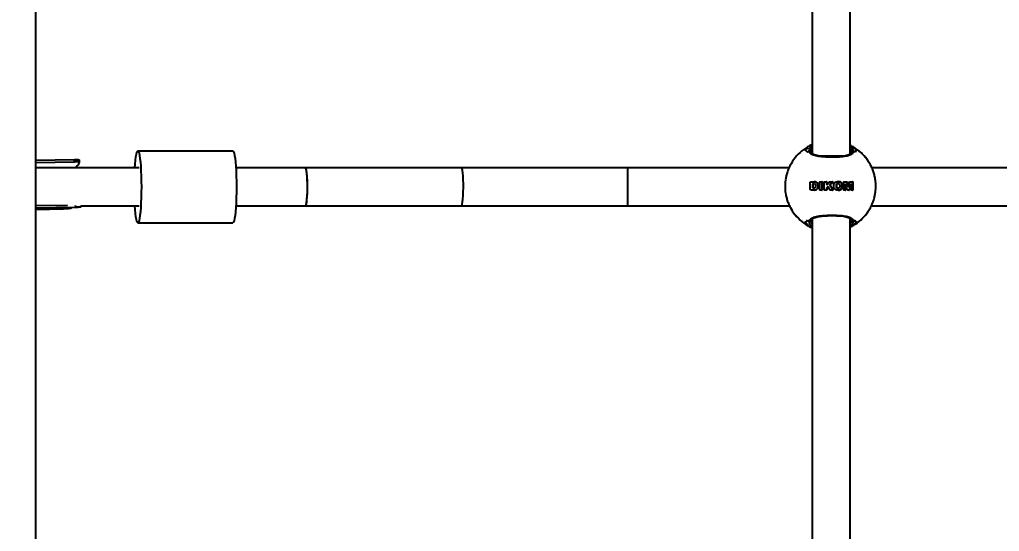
# Model space of a CAD drawing. Header units: millimetres. Extents: x -3362 to 2982, y -2844 to 2289.
# Drawn here: x -911.1 to -501, y 194.4 to 408.6 of the extents above; entities that cross this region are included whole.
import ezdxf

# ---------------------------------------------------------------- set-up
doc = ezdxf.new("R2010")
doc.units = ezdxf.units.MM
doc.layers.add('DIKOM_ОБЪЕКТ', color=7, linetype='Continuous')
doc.layers.add('DIKOM_РАЗМЕР_ЗОНА', color=7, linetype='Continuous')
doc.styles.add('style1', font='arial.ttf', dxfattribs={"width": 0.8})
doc.dimstyles.new('1-50', dxfattribs={"dimtxt": 300, "dimasz": 200, "dimexe": 100, "dimexo": 0, "dimgap": 100, "dimtad": 1, "dimdec": 0, "dimtxsty": 'style1', "dimcen": 0, "dimclrd": 7, "dimclre": 7, "dimadec": 1, "dimazin": 2, "dimtfac": 1, "dimtdec": 0, "dimtmove": 0, "dimatfit": 3, "dimfxl": 0, "dimlwd": 25, "dimlwe": 18, "dimarcsym": 0})

# ---------------------------------------------------------------- blocks, each defined once
blk = doc.blocks.new('*D1')
at = {"layer": 'Defpoints', "color": 0, "transparency": 16777216}
for p in [(-2911.71, 2288.6), (542, 2288.6), (182.22, -2211.4)]:
    blk.add_point(p, dxfattribs=at)
at = {"layer": 'DIKOM_РАЗМЕР_ЗОНА', "color": 7, "lineweight": 18, "transparency": 16777216}
for p, q in [((542, 2288.6), (-3011.71, 2288.6)), ((182.22, -2211.4), (-3011.71, -2211.4))]:
    blk.add_line(p, q, dxfattribs=at)
at = {"layer": 'DIKOM_РАЗМЕР_ЗОНА', "color": 7, "lineweight": 25, "transparency": 16777216}
blk.add_line((-2911.71, -2011.4), (-2911.71, 2088.6), dxfattribs=at)
at = {"layer": 'DIKOM_РАЗМЕР_ЗОНА', "color": 7, "transparency": 16777216}
for points in [[(-2945.05, 2088.6), (-2878.38, 2088.6), (-2911.71, 2288.6)], [(-2945.05, -2011.4), (-2878.38, -2011.4), (-2911.71, -2211.4)]]:
    blk.add_solid(points, dxfattribs=at)
at = {"layer": 'DIKOM_РАЗМЕР_ЗОНА', "color": 0, "transparency": 16777216, "insert": (-3164.89, 38.6), "char_height": 300, "attachment_point": 5, "rotation": 90, "style": 'style1'}
blk.add_mtext('4500', dxfattribs=at)

msp = doc.modelspace()

# ---------------------------------------------------------------- linework, layer by layer
at = {"layer": 'DIKOM_ОБЪЕКТ'}
for p, q in [((-904.28, -457.4), (-904.28, 534.6)), ((-579.41, 440.83), (-579.41, 352.54)), ((-563.41, 352.35), (-563.41, 440.83)), ((-821.81, 353.6), (-861.61, 353.6)), ((-579.87, 353.19), (-579.88, 353.38)), ((-562.91, 353.06), (-562.94, 353.14)), ((-562.43, 354.3), (-562.15, 353.53)), ((-904.28, 349.79), (-888.15, 350.03)), ((-904.28, 348.79), (-888.12, 349.03)), ((-888.12, 349.03), (-888.15, 350.03)), ((-886.02, 348.75), (-886.04, 349.77)), ((-587.89, 348.62), (-587.97, 348.36)), ((-587.62, 349.25), (-587.8, 348.96)), ((-587.73, 349.11), (-587.78, 348.95)), ((-566.47, 351.39), (-575.8, 351.39)), ((-861, 346.6), (-904.28, 346.6)), ((-886.98, 347.33), (-887.49, 346.6)), ((-791.41, 346.6), (-820.55, 346.6)), ((-726.15, 346.6), (-791.41, 346.6)), ((-656.49, 346.6), (-726.15, 346.6)), ((-589.07, 346.6), (-656.49, 346.6)), ((-656.49, 330.6), (-656.49, 346.6)), ((-289.07, 346.6), (-554.41, 346.6)), ((-580.15, 340.62), (-580.05, 340.72)), ((-580.15, 337.45), (-580.15, 340.57)), ((-580.05, 340.72), (-579.94, 340.76)), ((-579.94, 340.76), (-579.85, 340.77)), ((-579.85, 340.77), (-578.51, 340.77)), ((-578.51, 340.77), (-577.8, 340.67)), ((-577.8, 340.67), (-578.51, 340.77)), ((-577.8, 340.67), (-577.65, 340.61)), ((-577.65, 340.61), (-577.8, 340.67)), ((-577.8, 340.67), (-577.8, 340.67)), ((-577.65, 340.61), (-577.13, 340.14)), ((-577.14, 340.14), (-577.65, 340.61)), ((-577.65, 340.61), (-577.65, 340.61)), ((-576.23, 337.45), (-576.23, 340.57)), ((-576.03, 340.77), (-575.33, 340.77)), ((-575.13, 340.57), (-575.13, 337.45)), ((-575.13, 337.45), (-575.13, 340.57)), ((-575.13, 340.57), (-575.13, 340.57)), ((-574.33, 337.45), (-574.33, 340.57)), ((-574.13, 340.77), (-573.44, 340.77)), ((-573.24, 340.57), (-573.24, 339.64)), ((-573.24, 339.64), (-573.24, 340.57)), ((-573.24, 340.57), (-573.24, 340.57)), ((-573.1, 339.59), (-572.22, 340.62)), ((-571.89, 340.77), (-570.85, 340.77)), ((-571.8, 339.59), (-570.79, 340.63)), ((-570.79, 340.63), (-571.79, 339.59)), ((-570.79, 340.63), (-570.79, 340.63)), ((-567.88, 340.74), (-568.55, 340.79)), ((-567.88, 340.74), (-567.88, 340.74)), ((-566.18, 337.45), (-566.18, 340.57)), ((-565.98, 340.77), (-564.97, 340.77)), ((-564.28, 338.82), (-564.73, 340.58)), ((-564.72, 340.58), (-564.27, 338.82)), ((-564.18, 338.82), (-563.74, 340.58)), ((-563.49, 340.77), (-562.49, 340.77)), ((-562.3, 337.45), (-562.3, 340.57)), ((-562.3, 340.57), (-562.29, 340.57)), ((-562.29, 340.57), (-562.29, 337.45)), ((-580.14, 337.4), (-580.15, 337.45)), ((-579.93, 337.26), (-580.06, 337.31)), ((-579.85, 337.25), (-579.93, 337.26)), ((-578.5, 337.25), (-579.85, 337.25)), ((-579.04, 339.77), (-579.04, 338.25)), ((-579.04, 338.25), (-579.04, 339.77)), ((-579.04, 339.77), (-579.04, 339.77)), ((-579.04, 338.25), (-579.04, 338.25)), ((-578.81, 338.05), (-578.81, 338.05)), ((-578.8, 339.97), (-578.8, 339.97)), ((-578.79, 339.97), (-578.61, 339.97)), ((-578.41, 338.08), (-578.79, 338.05)), ((-578.78, 339.97), (-578.78, 339.97)), ((-578.78, 338.05), (-578.78, 338.05)), ((-578.37, 337.25), (-578.5, 337.25)), ((-578.49, 337.25), (-578.37, 337.25)), ((-577.84, 337.35), (-578.37, 337.25)), ((-578.37, 337.25), (-577.85, 337.35)), ((-578.37, 337.25), (-578.37, 337.25)), ((-578.2, 339.81), (-578.11, 339.71)), ((-577.85, 337.35), (-577.84, 337.35)), ((-576.94, 339.7), (-577.14, 340.14)), ((-577.14, 340.14), (-577.13, 340.14)), ((-577.13, 340.14), (-576.94, 339.7)), ((-576.99, 338.15), (-576.86, 338.73)), ((-576.99, 338.15), (-576.98, 338.15)), ((-576.86, 338.73), (-576.98, 338.15)), ((-576.94, 339.7), (-576.86, 338.73)), ((-576.86, 338.73), (-576.94, 339.7)), ((-576.94, 339.7), (-576.94, 339.7)), ((-576.86, 338.73), (-576.86, 338.73)), ((-575.33, 337.25), (-576.03, 337.25)), ((-575.13, 337.45), (-575.13, 337.45)), ((-573.44, 337.25), (-574.13, 337.25)), ((-573.24, 339.64), (-573.24, 339.64)), ((-573.24, 337.91), (-573.24, 337.45)), ((-573.24, 337.45), (-573.24, 337.91)), ((-573.24, 337.91), (-573.24, 337.91)), ((-573.24, 337.45), (-573.24, 337.45)), ((-573.17, 339.56), (-573.16, 339.56)), ((-572.81, 338.55), (-573.1, 338.25)), ((-573.1, 338.25), (-572.81, 338.55)), ((-573.1, 338.25), (-573.1, 338.25)), ((-572.81, 338.55), (-572.81, 338.55)), ((-572.71, 338.59), (-572.71, 338.59)), ((-572.02, 337.43), (-572.58, 338.52)), ((-571.83, 339.27), (-571.83, 339.27)), ((-571.8, 339.59), (-571.79, 339.59)), ((-570.79, 337.25), (-571.73, 337.25)), ((-570.7, 337.42), (-570.7, 337.42)), ((-569.26, 339.36), (-569.26, 338.64)), ((-569.26, 339.36), (-569.26, 339.36)), ((-569.26, 338.64), (-569.26, 339.36)), ((-569.26, 338.64), (-569.14, 338.3)), ((-569.26, 338.64), (-569.26, 338.64)), ((-569.13, 338.3), (-569.26, 338.64)), ((-569.14, 338.3), (-569.13, 338.3)), ((-569.09, 339.77), (-569.09, 339.77)), ((-568.82, 339.96), (-568.82, 339.96)), ((-568.58, 338), (-568.57, 338)), ((-568.56, 340.01), (-568.56, 340.01)), ((-568.54, 337.19), (-567.87, 337.27)), ((-567.85, 338.64), (-567.97, 338.29)), ((-567.87, 337.27), (-567.87, 337.27)), ((-567.84, 339.28), (-567.85, 338.64)), ((-566.87, 338.23), (-566.86, 338.23)), ((-566.84, 339.71), (-566.84, 339.71)), ((-565.5, 337.25), (-565.98, 337.25)), ((-565.31, 337.45), (-565.31, 339.73)), ((-565.31, 339.73), (-565.3, 339.73)), ((-565.31, 337.45), (-565.3, 337.45)), ((-565.3, 339.73), (-565.3, 337.45)), ((-565.28, 339.75), (-565.28, 339.75)), ((-564.68, 337.44), (-565.25, 339.74)), ((-564.03, 337.25), (-564.43, 337.25)), ((-564.28, 338.82), (-564.27, 338.82)), ((-564.23, 338.78), (-564.23, 338.78)), ((-563.21, 339.74), (-563.79, 337.44)), ((-563.79, 337.44), (-563.21, 339.74)), ((-563.79, 337.44), (-563.79, 337.44)), ((-563.21, 339.74), (-563.21, 339.74)), ((-563.18, 339.75), (-563.19, 339.75)), ((-563.16, 337.45), (-563.16, 339.73)), ((-562.49, 337.25), (-562.97, 337.25)), ((-562.3, 337.45), (-562.29, 337.45)), ((-904.28, 330.8), (-891.01, 330.99)), ((-904.28, 329.79), (-886.64, 330.05)), ((-904.28, 329.8), (-887.6, 330.04)), ((-904.28, 329.1), (-892.79, 329.46)), ((-887.6, 330.04), (-887.62, 330.8)), ((-885.51, 330.25), (-885.52, 330.6)), ((-885.52, 330.6), (-861, 330.6)), ((-820.55, 330.6), (-791.41, 330.6)), ((-791.41, 330.6), (-726.15, 330.6)), ((-726.15, 330.6), (-656.49, 330.6)), ((-656.49, 330.6), (-588.85, 330.6)), ((-587.97, 329.36), (-587.89, 329.1)), ((-587.78, 328.76), (-587.73, 328.61)), ((-554.66, 330.6), (-288.85, 330.6)), ((-580.35, 323.08), (-580.63, 324.18)), ((-579.83, 324.4), (-579.81, 324.31)), ((-579.41, 325.18), (-579.41, 52.54)), ((-563.41, 52.35), (-563.41, 325.37)), ((-562.94, 324.57), (-562.91, 324.65)), ((-562.15, 324.18), (-562.47, 323.36)), ((-861.61, 323.6), (-821.81, 323.6)), ((-561.58, 322.85), (-562.09, 322.78)), ((-561.5, 323.14), (-561.5, 322.86))]:
    msp.add_line(p, q, dxfattribs=at)
at = {"layer": 'DIKOM_ОБЪЕКТ', "flags": 128}
for points in [[(-862.88, 346.6), (-862.76, 348.14), (-862.61, 349.8), (-862.42, 351.19), (-862.22, 352.29), (-862.01, 353.06), (-861.78, 353.5), (-861.56, 353.59), (-861.33, 353.32), (-861.11, 352.72), (-860.9, 351.78), (-860.71, 350.53), (-860.54, 349), (-860.39, 347.23), (-860.28, 345.25), (-860.19, 343.12), (-860.14, 340.89), (-860.12, 338.6)], [(-821.81, 353.6), (-821.75, 353.59), (-821.53, 353.32), (-821.31, 352.72), (-821.1, 351.78), (-820.91, 350.53), (-820.74, 349), (-820.59, 347.23), (-820.47, 345.25), (-820.39, 343.12), (-820.34, 340.89), (-820.32, 338.6)], [(-791.41, 330.6), (-791.24, 330.79), (-791.07, 331.34), (-790.93, 332.23), (-790.8, 333.42), (-790.7, 334.85), (-790.64, 336.46), (-790.61, 338.17), (-790.62, 339.89), (-790.67, 341.56), (-790.75, 343.09), (-790.86, 344.41), (-791, 345.45), (-791.15, 346.18), (-791.32, 346.55), (-791.41, 346.6)], [(-791.41, 330.6), (-791.28, 330.7), (-791.11, 331.17), (-790.96, 331.98), (-790.83, 333.1), (-790.73, 334.47), (-790.65, 336.04), (-790.62, 337.73), (-790.62, 339.46), (-790.65, 341.15), (-790.73, 342.72), (-790.83, 344.1), (-790.96, 345.22), (-791.11, 346.03), (-791.28, 346.49), (-791.41, 346.6)], [(-726.15, 330.6), (-725.98, 330.79), (-725.81, 331.34), (-725.67, 332.23), (-725.54, 333.42), (-725.44, 334.85), (-725.38, 336.46), (-725.35, 338.17), (-725.36, 339.89), (-725.41, 341.56), (-725.49, 343.09), (-725.6, 344.41), (-725.74, 345.45), (-725.89, 346.18), (-726.06, 346.55), (-726.15, 346.6)], [(-860.12, 338.6), (-860.14, 336.31), (-860.19, 334.07), (-860.28, 331.94), (-860.39, 329.97), (-860.54, 328.2), (-860.71, 326.67), (-860.9, 325.42), (-861.11, 324.48), (-861.33, 323.87), (-861.56, 323.61), (-861.78, 323.7), (-862.01, 324.13), (-862.22, 324.91), (-862.42, 326.01), (-862.61, 327.4), (-862.76, 329.06), (-862.88, 330.6)], [(-820.32, 338.6), (-820.34, 336.31), (-820.39, 334.07), (-820.47, 331.94), (-820.59, 329.97), (-820.74, 328.2), (-820.91, 326.67), (-821.1, 325.42), (-821.31, 324.48), (-821.53, 323.87), (-821.75, 323.61), (-821.81, 323.6)]]:
    msp.add_lwpolyline(points, dxfattribs=at)
at = {"layer": 'DIKOM_ОБЪЕКТ'}
for centre, radius, start, end in [((-571.73, 338.86), 19, 122.6674, 147.3691), ((-571.61, 338.92), 18.6, 120.582, 125.6365), ((-571.34, 338.79), 17.42, 122.2376, 125.0517), ((-571.45, 338.78), 17.44, 54.9484, 57.7601), ((-571.55, 338.93), 18.59, 54.3625, 59.4191), ((-571.75, 338.86), 19, 32.631, 57.3328), ((-571.73, 338.85), 18.99, 212.6298, 237.3348), ((-571.75, 338.85), 18.99, 302.665, 327.37), ((-571.45, 338.75), 17.22, 234.9385, 237.7854), ((-571.34, 338.76), 17.24, 302.2168, 305.0615), ((-571.57, 338.86), 18.68, 234.3745, 239.4071), ((-571.59, 338.85), 18.67, 300.5919, 305.6266)]:
    msp.add_arc(centre, radius, start, end, dxfattribs=at)
for points, knots in [([(-582.45, 354.04), (-582.27, 353.96), (-581.89, 353.8), (-581.53, 353.31), (-581.34, 353.06)], [0, 0, 0, 0, 0.496571, 1, 1, 1, 1]), ([(-581.34, 353.06), (-581.52, 353.3), (-581.89, 353.79), (-582.26, 353.96), (-582.45, 354.04)], [0, 0, 0, 0, 0.496486, 1, 1, 1, 1]), ([(-579.41, 356.2), (-579.75, 356.06), (-580.69, 355.68), (-581.53, 355.13), (-582.07, 354.78)], [0, 0, 0, 0, 0.368029, 1, 1, 1, 1]), ([(-580.63, 353.53), (-580.64, 353.57), (-580.7, 353.94), (-580.49, 354.34), (-580.3, 354.69)], [0, 0, 0, 0, 0.112863, 1, 1, 1, 1]), ([(-579.9, 353.22), (-579.9, 353.23), (-579.91, 353.3), (-579.99, 353.42), (-580.13, 353.55), (-580.3, 353.61), (-580.47, 353.61), (-580.57, 353.57), (-580.62, 353.54), (-580.63, 353.53)], [0, 0, 0, 0, 0.031901, 0.241292, 0.444865, 0.634283, 0.810343, 0.980066, 1, 1, 1, 1]), ([(-580.63, 353.53), (-580.58, 353.56), (-580.49, 353.6), (-580.32, 353.61), (-580.17, 353.57), (-580.03, 353.47), (-579.93, 353.33), (-579.88, 353.19), (-579.87, 353.09), (-579.87, 353.06)], [0, 0, 0, 0, 0.145324, 0.290763, 0.434635, 0.582113, 0.738518, 0.906098, 1, 1, 1, 1]), ([(-562.15, 353.53), (-562.25, 353.16), (-562.45, 352.39), (-564.09, 351.61), (-566.29, 351.21), (-568.82, 351.03), (-571.57, 350.98), (-574.64, 351.08), (-577.34, 351.4), (-579.36, 352.01), (-580.38, 352.77), (-580.57, 353.33), (-580.63, 353.53)], [0, 0, 0, 0, 0.111435, 0.22936, 0.339014, 0.410112, 0.516711, 0.623258, 0.729394, 0.834804, 0.941414, 1, 1, 1, 1]), ([(-580.3, 354.69), (-580.28, 354.78), (-580.21, 355.1), (-579.74, 355.41), (-579.41, 355.63)], [0, 0, 0, 0, 0.283645, 1, 1, 1, 1]), ([(-579.41, 354.62), (-579.44, 354.59), (-579.91, 354.19), (-579.88, 353.76), (-579.86, 353.37)], [0, 0, 0, 0, 0.071283, 1, 1, 1, 1]), ([(-571.24, 351.14), (-571.31, 351.14), (-571.92, 351.13), (-573.09, 351.17), (-574.67, 351.26), (-576.13, 351.42), (-577.4, 351.65), (-578.43, 351.95), (-579.2, 352.32), (-579.67, 352.74), (-579.87, 353.01), (-579.87, 353.17), (-579.87, 353.2)], [0, 0, 0, 0, 0.014271, 0.137224, 0.25948, 0.3807, 0.501413, 0.620167, 0.738563, 0.856337, 0.978306, 1, 1, 1, 1]), ([(-562.94, 353.03), (-562.94, 352.97), (-562.95, 352.79), (-563.15, 352.51), (-563.64, 352.14), (-564.42, 351.8), (-565.48, 351.53), (-566.76, 351.34), (-568.21, 351.21), (-569.73, 351.14), (-570.76, 351.14), (-571.24, 351.14)], [0, 0, 0, 0, 0.050537, 0.174305, 0.287662, 0.408263, 0.528486, 0.647396, 0.76978, 0.89136, 1, 1, 1, 1]), ([(-561.57, 354.88), (-561.68, 354.96), (-562.25, 355.36), (-562.89, 355.66), (-563.41, 355.9)], [0, 0, 0, 0, 0.19111, 1, 1, 1, 1]), ([(-563.41, 355.41), (-563.05, 355.15), (-562.55, 354.78), (-562.45, 354.41), (-562.43, 354.3)], [0, 0, 0, 0, 0.711234, 1, 1, 1, 1]), ([(-562.94, 353.14), (-562.93, 353.49), (-562.93, 353.89), (-563.36, 354.29), (-563.41, 354.34)], [0, 0, 0, 0, 0.884617, 1, 1, 1, 1]), ([(-562.15, 353.53), (-562.2, 353.56), (-562.29, 353.6), (-562.46, 353.61), (-562.61, 353.57), (-562.75, 353.47), (-562.85, 353.33), (-562.9, 353.19), (-562.91, 353.09), (-562.91, 353.06)], [0, 0, 0, 0, 0.145319, 0.290753, 0.434647, 0.58212, 0.73852, 0.906103, 1, 1, 1, 1]), ([(-562.91, 353.06), (-562.9, 353.12), (-562.89, 353.25), (-562.79, 353.42), (-562.65, 353.55), (-562.48, 353.61), (-562.31, 353.61), (-562.21, 353.57), (-562.16, 353.54), (-562.15, 353.53)], [0, 0, 0, 0, 0.177689, 0.355544, 0.528478, 0.689368, 0.838883, 0.983045, 1, 1, 1, 1]), ([(-552.73, 338.86), (-552.76, 339.68), (-552.81, 340.85), (-553.08, 342.56), (-553.42, 344.01), (-553.98, 345.71), (-554.75, 347.44), (-555.74, 349.18), (-556.95, 350.86), (-558.39, 352.43), (-559.93, 353.81), (-561.05, 354.55), (-561.57, 354.88)], [0, 0, 0, 0, 0.129772, 0.183155, 0.271805, 0.364325, 0.464039, 0.568648, 0.677257, 0.789171, 0.903902, 1, 1, 1, 1]), ([(-561.44, 353.06), (-561.32, 353.3), (-561.08, 353.79), (-560.84, 353.96), (-560.72, 354.04)], [0, 0, 0, 0, 0.496485, 1, 1, 1, 1]), ([(-560.72, 354.04), (-560.84, 353.96), (-561.08, 353.8), (-561.32, 353.31), (-561.44, 353.06)], [0, 0, 0, 0, 0.49657, 1, 1, 1, 1]), ([(-888.15, 350.03), (-887.73, 350.03), (-886.88, 350.04), (-886.16, 350.02), (-886.11, 349.85), (-886.08, 349.77)], [0, 0, 0, 0, 0.353046, 0.706188, 1, 1, 1, 1]), ([(-886.98, 347.33), (-886.73, 347.64), (-886.23, 348.26), (-885.93, 348.77), (-886.15, 348.99), (-886.84, 349.04), (-887.68, 349.03), (-888.12, 349.03)], [0, 0, 0, 0, 0.203789, 0.408431, 0.596906, 0.787454, 1, 1, 1, 1]), ([(-587.8, 348.96), (-588.03, 348.6), (-588.66, 347.63), (-589.41, 345.96), (-590.02, 344.16), (-590.37, 342.76), (-590.48, 342), (-590.52, 341.75)], [0, 0, 0, 0, 0.164452, 0.445205, 0.703318, 0.90035, 1, 1, 1, 1]), ([(-590.47, 341.74), (-590.54, 341.42), (-590.73, 340.52), (-590.76, 338.54), (-590.71, 336.76), (-590.49, 335.83), (-590.47, 335.73)], [0, 0, 0, 0, 0.17298, 0.481716, 0.944279, 1, 1, 1, 1]), ([(-580.15, 340.57), (-580.15, 340.58), (-580.15, 340.6), (-580.15, 340.61), (-580.15, 340.62)], [0, 0, 0, 0, 0.539161, 1, 1, 1, 1]), ([(-576.23, 340.57), (-576.23, 340.59), (-576.22, 340.64), (-576.19, 340.69), (-576.14, 340.74), (-576.08, 340.76), (-576.04, 340.77), (-576.03, 340.77)], [0, 0, 0, 0, 0.210806, 0.421555, 0.633269, 0.854163, 1, 1, 1, 1]), ([(-575.13, 340.57), (-575.14, 340.59), (-575.14, 340.64), (-575.18, 340.7), (-575.24, 340.75), (-575.29, 340.77), (-575.33, 340.77), (-575.34, 340.77)], [0, 0, 0, 0, 0.219654, 0.438839, 0.66655, 0.903985, 1, 1, 1, 1]), ([(-575.33, 340.77), (-575.31, 340.77), (-575.26, 340.76), (-575.19, 340.72), (-575.15, 340.66), (-575.13, 340.6), (-575.13, 340.58), (-575.13, 340.57)], [0, 0, 0, 0, 0.240879, 0.481846, 0.721955, 0.953802, 1, 1, 1, 1]), ([(-574.33, 340.57), (-574.33, 340.59), (-574.33, 340.64), (-574.29, 340.7), (-574.25, 340.74), (-574.19, 340.77), (-574.15, 340.77), (-574.13, 340.77)], [0, 0, 0, 0, 0.207839, 0.415943, 0.622549, 0.831208, 1, 1, 1, 1]), ([(-573.44, 340.77), (-573.42, 340.77), (-573.37, 340.76), (-573.31, 340.72), (-573.26, 340.67), (-573.24, 340.61), (-573.24, 340.58), (-573.24, 340.57)], [0, 0, 0, 0, 0.228841, 0.457649, 0.687824, 0.916882, 1, 1, 1, 1]), ([(-573.24, 340.57), (-573.24, 340.59), (-573.25, 340.64), (-573.29, 340.7), (-573.35, 340.75), (-573.4, 340.77), (-573.43, 340.77), (-573.44, 340.77)], [0, 0, 0, 0, 0.224388, 0.448499, 0.676094, 0.906354, 1, 1, 1, 1]), ([(-572.22, 340.62), (-572.18, 340.65), (-572.1, 340.72), (-571.98, 340.76), (-571.91, 340.77), (-571.89, 340.77)], [0, 0, 0, 0, 0.427552, 0.855209, 1, 1, 1, 1]), ([(-570.85, 340.77), (-570.84, 340.77), (-570.82, 340.77), (-570.8, 340.75), (-570.78, 340.73), (-570.77, 340.7), (-570.76, 340.67), (-570.77, 340.65), (-570.78, 340.63), (-570.79, 340.63)], [0, 0, 0, 0, 0.146898, 0.293849, 0.441208, 0.590303, 0.739856, 0.889927, 1, 1, 1, 1]), ([(-570.79, 340.63), (-570.79, 340.63), (-570.77, 340.65), (-570.77, 340.68), (-570.77, 340.71), (-570.78, 340.74), (-570.81, 340.76), (-570.83, 340.77), (-570.85, 340.77), (-570.85, 340.77)], [0, 0, 0, 0, 0.149653, 0.29866, 0.449091, 0.598799, 0.748137, 0.896736, 1, 1, 1, 1]), ([(-570.28, 339.69), (-570.22, 339.85), (-570.09, 340.17), (-569.74, 340.53), (-569.46, 340.65), (-569.32, 340.71)], [0, 0, 0, 0, 0.356965, 0.695188, 1, 1, 1, 1]), ([(-569.32, 340.71), (-569.01, 340.77), (-568.52, 340.87), (-568.05, 340.78), (-567.88, 340.74)], [0, 0, 0, 0, 0.646342, 1, 1, 1, 1]), ([(-567.88, 340.74), (-567.72, 340.68), (-567.4, 340.55), (-567.03, 340.18), (-566.9, 339.86), (-566.84, 339.71)], [0, 0, 0, 0, 0.338123, 0.676386, 1, 1, 1, 1]), ([(-566.84, 339.71), (-566.9, 339.87), (-567.03, 340.18), (-567.41, 340.55), (-567.72, 340.68), (-567.88, 340.74)], [0, 0, 0, 0, 0.330531, 0.660902, 1, 1, 1, 1]), ([(-566.18, 340.57), (-566.18, 340.59), (-566.18, 340.63), (-566.15, 340.69), (-566.11, 340.74), (-566.05, 340.77), (-566.01, 340.77), (-565.98, 340.77)], [0, 0, 0, 0, 0.191214, 0.381626, 0.580601, 0.791015, 1, 1, 1, 1]), ([(-564.97, 340.77), (-564.94, 340.77), (-564.88, 340.76), (-564.8, 340.71), (-564.74, 340.64), (-564.73, 340.59), (-564.72, 340.58)], [0, 0, 0, 0, 0.284928, 0.570374, 0.83644, 1, 1, 1, 1]), ([(-563.74, 340.58), (-563.72, 340.61), (-563.69, 340.67), (-563.62, 340.73), (-563.55, 340.76), (-563.5, 340.77), (-563.49, 340.77)], [0, 0, 0, 0, 0.289888, 0.578527, 0.898216, 1, 1, 1, 1]), ([(-562.3, 340.57), (-562.3, 340.59), (-562.31, 340.63), (-562.34, 340.68), (-562.38, 340.73), (-562.43, 340.76), (-562.47, 340.77), (-562.5, 340.77)], [0, 0, 0, 0, 0.180183, 0.360122, 0.545001, 0.754414, 1, 1, 1, 1]), ([(-562.49, 340.77), (-562.46, 340.76), (-562.41, 340.76), (-562.35, 340.71), (-562.31, 340.65), (-562.3, 340.6), (-562.3, 340.57), (-562.29, 340.57)], [0, 0, 0, 0, 0.322204, 0.547413, 0.773853, 0.968924, 1, 1, 1, 1]), ([(-580.06, 337.31), (-580.08, 337.32), (-580.11, 337.34), (-580.13, 337.38), (-580.14, 337.4)], [0, 0, 0, 0, 0.55561, 1, 1, 1, 1]), ([(-578.79, 339.97), (-578.83, 339.97), (-578.9, 339.97), (-578.97, 339.91), (-579.02, 339.84), (-579.04, 339.8), (-579.04, 339.77)], [0, 0, 0, 0, 0.323738, 0.603265, 0.807317, 1, 1, 1, 1]), ([(-579.04, 339.77), (-579.03, 339.8), (-579.02, 339.84), (-578.98, 339.9), (-578.92, 339.95), (-578.85, 339.97), (-578.81, 339.97), (-578.79, 339.97)], [0, 0, 0, 0, 0.193603, 0.386608, 0.591885, 0.825302, 1, 1, 1, 1]), ([(-579.04, 338.25), (-579.04, 338.22), (-579.03, 338.18), (-578.99, 338.12), (-578.93, 338.08), (-578.87, 338.05), (-578.83, 338.05), (-578.81, 338.05)], [0, 0, 0, 0, 0.194828, 0.38949, 0.596359, 0.832034, 1, 1, 1, 1]), ([(-578.79, 338.05), (-578.82, 338.05), (-578.89, 338.05), (-578.97, 338.1), (-579.02, 338.16), (-579.03, 338.21), (-579.04, 338.24), (-579.04, 338.25)], [0, 0, 0, 0, 0.309836, 0.579032, 0.77961, 0.961014, 1, 1, 1, 1]), ([(-578.61, 339.97), (-578.51, 339.95), (-578.36, 339.92), (-578.24, 339.84), (-578.2, 339.81)], [0, 0, 0, 0, 0.709321, 1, 1, 1, 1]), ([(-578.12, 338.26), (-578.17, 338.21), (-578.26, 338.13), (-578.37, 338.09), (-578.41, 338.08)], [0, 0, 0, 0, 0.617532, 1, 1, 1, 1]), ([(-578.01, 338.5), (-578.03, 338.44), (-578.05, 338.35), (-578.1, 338.28), (-578.12, 338.26)], [0, 0, 0, 0, 0.688495, 1, 1, 1, 1]), ([(-578.11, 339.71), (-578.07, 339.64), (-578.02, 339.55), (-578, 339.45), (-578, 339.43)], [0, 0, 0, 0, 0.786331, 1, 1, 1, 1]), ([(-578, 339.43), (-577.98, 339.17), (-577.95, 338.85), (-578, 338.55), (-578.01, 338.5)], [0, 0, 0, 0, 0.82785, 1, 1, 1, 1]), ([(-577.85, 337.35), (-577.67, 337.43), (-577.32, 337.61), (-577.1, 337.97), (-576.99, 338.15)], [0, 0, 0, 0, 0.489719, 1, 1, 1, 1]), ([(-576.98, 338.15), (-577.08, 337.99), (-577.27, 337.68), (-577.61, 337.45), (-577.8, 337.36), (-577.84, 337.35)], [0, 0, 0, 0, 0.445487, 0.889281, 1, 1, 1, 1]), ([(-576.03, 337.25), (-576.05, 337.25), (-576.1, 337.25), (-576.16, 337.29), (-576.2, 337.34), (-576.23, 337.4), (-576.23, 337.43), (-576.23, 337.45)], [0, 0, 0, 0, 0.220322, 0.440978, 0.651167, 0.848069, 1, 1, 1, 1]), ([(-575.13, 337.45), (-575.13, 337.43), (-575.14, 337.38), (-575.17, 337.32), (-575.22, 337.28), (-575.28, 337.25), (-575.31, 337.25), (-575.33, 337.25)], [0, 0, 0, 0, 0.206682, 0.412646, 0.625907, 0.848697, 1, 1, 1, 1]), ([(-575.33, 337.25), (-575.31, 337.25), (-575.26, 337.26), (-575.2, 337.29), (-575.15, 337.35), (-575.13, 337.4), (-575.13, 337.44), (-575.13, 337.45)], [0, 0, 0, 0, 0.228793, 0.457502, 0.685281, 0.905063, 1, 1, 1, 1]), ([(-574.13, 337.25), (-574.15, 337.25), (-574.2, 337.25), (-574.26, 337.28), (-574.3, 337.33), (-574.33, 337.39), (-574.33, 337.43), (-574.33, 337.45)], [0, 0, 0, 0, 0.208476, 0.417062, 0.621589, 0.820494, 1, 1, 1, 1]), ([(-573.24, 337.45), (-573.24, 337.43), (-573.24, 337.38), (-573.28, 337.32), (-573.33, 337.28), (-573.38, 337.25), (-573.42, 337.25), (-573.44, 337.25)], [0, 0, 0, 0, 0.209276, 0.418538, 0.630655, 0.845643, 1, 1, 1, 1]), ([(-573.44, 337.25), (-573.42, 337.25), (-573.37, 337.26), (-573.31, 337.29), (-573.27, 337.34), (-573.24, 337.4), (-573.24, 337.43), (-573.24, 337.45)], [0, 0, 0, 0, 0.214938, 0.429819, 0.645555, 0.860111, 1, 1, 1, 1]), ([(-573.24, 339.64), (-573.23, 339.63), (-573.23, 339.62), (-573.22, 339.59), (-573.21, 339.58), (-573.18, 339.56), (-573.16, 339.56), (-573.13, 339.57), (-573.12, 339.58), (-573.11, 339.59), (-573.1, 339.59)], [0, 0, 0, 0, 0.130896, 0.262012, 0.393838, 0.52759, 0.662367, 0.797125, 0.930355, 1, 1, 1, 1]), ([(-573.17, 339.56), (-573.17, 339.56), (-573.18, 339.56), (-573.2, 339.57), (-573.22, 339.58), (-573.23, 339.6), (-573.24, 339.62), (-573.24, 339.64), (-573.24, 339.64)], [0, 0, 0, 0, 0.054002, 0.263342, 0.474267, 0.684932, 0.893297, 1, 1, 1, 1]), ([(-573.1, 338.25), (-573.13, 338.21), (-573.2, 338.13), (-573.23, 338.01), (-573.24, 337.93), (-573.24, 337.91)], [0, 0, 0, 0, 0.404755, 0.809857, 1, 1, 1, 1]), ([(-573.24, 337.91), (-573.24, 337.96), (-573.23, 338.06), (-573.17, 338.18), (-573.12, 338.23), (-573.1, 338.25)], [0, 0, 0, 0, 0.401117, 0.802073, 1, 1, 1, 1]), ([(-572.58, 338.52), (-572.59, 338.53), (-572.61, 338.56), (-572.65, 338.58), (-572.7, 338.6), (-572.75, 338.59), (-572.78, 338.57), (-572.8, 338.56), (-572.81, 338.55)], [0, 0, 0, 0, 0.179952, 0.359859, 0.54084, 0.723067, 0.906353, 1, 1, 1, 1]), ([(-572.81, 338.55), (-572.8, 338.56), (-572.77, 338.58), (-572.74, 338.59), (-572.71, 338.59), (-572.71, 338.59)], [0, 0, 0, 0, 0.431944, 0.863391, 1, 1, 1, 1]), ([(-571.73, 337.25), (-571.77, 337.26), (-571.85, 337.27), (-571.95, 337.33), (-572, 337.39), (-572.02, 337.43)], [0, 0, 0, 0, 0.330766, 0.66151, 1, 1, 1, 1]), ([(-571.83, 339.27), (-571.84, 339.3), (-571.87, 339.36), (-571.87, 339.45), (-571.84, 339.53), (-571.81, 339.57), (-571.8, 339.59)], [0, 0, 0, 0, 0.274476, 0.548729, 0.82251, 1, 1, 1, 1]), ([(-571.79, 339.59), (-571.81, 339.56), (-571.85, 339.51), (-571.87, 339.42), (-571.86, 339.34), (-571.84, 339.29), (-571.83, 339.27)], [0, 0, 0, 0, 0.273551, 0.546889, 0.82056, 1, 1, 1, 1]), ([(-571.83, 339.27), (-571.64, 338.97), (-571.26, 338.35), (-570.88, 337.73), (-570.7, 337.42)], [0, 0, 0, 0, 0.498644, 1, 1, 1, 1]), ([(-570.7, 337.42), (-570.89, 337.73), (-571.26, 338.35), (-571.64, 338.96), (-571.83, 339.27)], [0, 0, 0, 0, 0.498604, 1, 1, 1, 1]), ([(-570.8, 337.25), (-570.78, 337.25), (-570.76, 337.26), (-570.72, 337.28), (-570.7, 337.31), (-570.69, 337.35), (-570.69, 337.39), (-570.7, 337.41), (-570.7, 337.42)], [0, 0, 0, 0, 0.171528, 0.343001, 0.514887, 0.687554, 0.861414, 1, 1, 1, 1]), ([(-570.7, 337.42), (-570.69, 337.41), (-570.68, 337.38), (-570.68, 337.34), (-570.7, 337.3), (-570.73, 337.27), (-570.76, 337.26), (-570.78, 337.25), (-570.79, 337.25)], [0, 0, 0, 0, 0.173988, 0.347396, 0.521524, 0.694925, 0.867589, 1, 1, 1, 1]), ([(-570.28, 338.34), (-570.32, 338.69), (-570.38, 339.15), (-570.3, 339.59), (-570.28, 339.69)], [0, 0, 0, 0, 0.776356, 1, 1, 1, 1]), ([(-569.42, 337.34), (-569.56, 337.41), (-569.84, 337.55), (-570.14, 337.9), (-570.23, 338.2), (-570.28, 338.34)], [0, 0, 0, 0, 0.337048, 0.674123, 1, 1, 1, 1]), ([(-567.87, 337.27), (-568.11, 337.23), (-568.63, 337.12), (-569.15, 337.27), (-569.42, 337.34)], [0, 0, 0, 0, 0.468588, 1, 1, 1, 1]), ([(-569.09, 339.77), (-569.14, 339.69), (-569.22, 339.56), (-569.25, 339.41), (-569.26, 339.36)], [0, 0, 0, 0, 0.666962, 1, 1, 1, 1]), ([(-569.26, 339.36), (-569.23, 339.46), (-569.2, 339.61), (-569.11, 339.73), (-569.09, 339.77)], [0, 0, 0, 0, 0.667077, 1, 1, 1, 1]), ([(-569.14, 338.3), (-569.09, 338.24), (-568.99, 338.12), (-568.79, 338.01), (-568.64, 338), (-568.58, 338)], [0, 0, 0, 0, 0.346829, 0.69363, 1, 1, 1, 1]), ([(-568.51, 338), (-568.59, 338), (-568.74, 338), (-568.96, 338.1), (-569.08, 338.22), (-569.13, 338.29), (-569.13, 338.3)], [0, 0, 0, 0, 0.320682, 0.641354, 0.961026, 1, 1, 1, 1]), ([(-568.82, 339.96), (-568.89, 339.93), (-568.99, 339.88), (-569.07, 339.8), (-569.09, 339.77)], [0, 0, 0, 0, 0.698939, 1, 1, 1, 1]), ([(-569.09, 339.77), (-569.03, 339.83), (-568.95, 339.91), (-568.85, 339.95), (-568.82, 339.96)], [0, 0, 0, 0, 0.698934, 1, 1, 1, 1]), ([(-568.56, 340), (-568.59, 340), (-568.68, 340.01), (-568.76, 339.98), (-568.82, 339.96)], [0, 0, 0, 0, 0.329189, 1, 1, 1, 1]), ([(-568.82, 339.96), (-568.74, 339.99), (-568.6, 340.03), (-568.46, 340), (-568.4, 339.99)], [0, 0, 0, 0, 0.581686, 1, 1, 1, 1]), ([(-567.97, 338.29), (-568.02, 338.23), (-568.11, 338.12), (-568.31, 338.02), (-568.45, 338.01), (-568.51, 338)], [0, 0, 0, 0, 0.348265, 0.696368, 1, 1, 1, 1]), ([(-568.4, 339.99), (-568.31, 339.96), (-568.17, 339.91), (-568.06, 339.81), (-568.02, 339.78)], [0, 0, 0, 0, 0.66252, 1, 1, 1, 1]), ([(-568.02, 339.78), (-567.97, 339.69), (-567.87, 339.54), (-567.85, 339.36), (-567.84, 339.28)], [0, 0, 0, 0, 0.548987, 1, 1, 1, 1]), ([(-566.86, 338.23), (-566.94, 338.07), (-567.11, 337.74), (-567.49, 337.43), (-567.76, 337.32), (-567.87, 337.27)], [0, 0, 0, 0, 0.37859, 0.757036, 1, 1, 1, 1]), ([(-567.87, 337.27), (-567.7, 337.35), (-567.37, 337.5), (-567.03, 337.87), (-566.91, 338.13), (-566.87, 338.23)], [0, 0, 0, 0, 0.38559, 0.771379, 1, 1, 1, 1]), ([(-566.87, 338.23), (-566.81, 338.59), (-566.73, 339.09), (-566.82, 339.57), (-566.84, 339.71)], [0, 0, 0, 0, 0.724677, 1, 1, 1, 1]), ([(-566.84, 339.71), (-566.79, 339.35), (-566.73, 338.85), (-566.83, 338.37), (-566.86, 338.23)], [0, 0, 0, 0, 0.724266, 1, 1, 1, 1]), ([(-565.98, 337.25), (-566.01, 337.25), (-566.05, 337.26), (-566.11, 337.29), (-566.16, 337.35), (-566.18, 337.4), (-566.18, 337.44), (-566.18, 337.45)], [0, 0, 0, 0, 0.228327, 0.456759, 0.683289, 0.900244, 1, 1, 1, 1]), ([(-565.51, 337.25), (-565.48, 337.25), (-565.44, 337.25), (-565.38, 337.28), (-565.34, 337.33), (-565.31, 337.39), (-565.31, 337.43), (-565.31, 337.45)], [0, 0, 0, 0, 0.217068, 0.434586, 0.640328, 0.831116, 1, 1, 1, 1]), ([(-565.3, 337.45), (-565.31, 337.43), (-565.31, 337.39), (-565.33, 337.33), (-565.37, 337.29), (-565.42, 337.26), (-565.47, 337.25), (-565.5, 337.25), (-565.5, 337.25)], [0, 0, 0, 0, 0.181803, 0.363826, 0.545767, 0.735267, 0.937699, 1, 1, 1, 1]), ([(-565.31, 339.73), (-565.31, 339.73), (-565.3, 339.74), (-565.3, 339.75), (-565.29, 339.75), (-565.29, 339.75), (-565.28, 339.75), (-565.28, 339.75)], [0, 0, 0, 0, 0.229235, 0.454853, 0.693891, 0.950638, 1, 1, 1, 1]), ([(-565.25, 339.74), (-565.26, 339.74), (-565.26, 339.75), (-565.27, 339.75), (-565.27, 339.75), (-565.28, 339.75), (-565.29, 339.75), (-565.3, 339.74), (-565.3, 339.74), (-565.3, 339.73), (-565.3, 339.73)], [0, 0, 0, 0, 0.123567, 0.247753, 0.378574, 0.517914, 0.664482, 0.809805, 0.948347, 1, 1, 1, 1]), ([(-564.43, 337.25), (-564.46, 337.25), (-564.52, 337.26), (-564.6, 337.31), (-564.66, 337.38), (-564.67, 337.43), (-564.68, 337.44)], [0, 0, 0, 0, 0.284014, 0.568243, 0.844305, 1, 1, 1, 1]), ([(-564.23, 338.78), (-564.23, 338.78), (-564.24, 338.78), (-564.25, 338.79), (-564.27, 338.8), (-564.28, 338.81), (-564.28, 338.82), (-564.28, 338.82)], [0, 0, 0, 0, 0.019191, 0.319595, 0.619241, 0.896697, 1, 1, 1, 1]), ([(-564.27, 338.82), (-564.27, 338.82), (-564.27, 338.8), (-564.26, 338.79), (-564.24, 338.78), (-564.22, 338.78), (-564.21, 338.79), (-564.19, 338.8), (-564.18, 338.81), (-564.18, 338.82), (-564.18, 338.82)], [0, 0, 0, 0, 0.120377, 0.240368, 0.369552, 0.51084, 0.660733, 0.809892, 0.948396, 1, 1, 1, 1]), ([(-564.04, 337.25), (-564.01, 337.25), (-563.95, 337.26), (-563.87, 337.31), (-563.81, 337.37), (-563.8, 337.42), (-563.79, 337.44)], [0, 0, 0, 0, 0.282103, 0.564993, 0.822919, 1, 1, 1, 1]), ([(-563.79, 337.44), (-563.8, 337.42), (-563.81, 337.37), (-563.86, 337.31), (-563.93, 337.27), (-563.99, 337.25), (-564.02, 337.25), (-564.03, 337.25)], [0, 0, 0, 0, 0.216543, 0.432748, 0.66008, 0.912224, 1, 1, 1, 1]), ([(-563.16, 339.73), (-563.16, 339.73), (-563.16, 339.74), (-563.17, 339.75), (-563.17, 339.75), (-563.18, 339.75), (-563.19, 339.75), (-563.2, 339.75), (-563.21, 339.74), (-563.21, 339.74), (-563.21, 339.74)], [0, 0, 0, 0, 0.113757, 0.22728, 0.348313, 0.486537, 0.641188, 0.806294, 0.964302, 1, 1, 1, 1]), ([(-563.21, 339.74), (-563.21, 339.74), (-563.21, 339.75), (-563.2, 339.75), (-563.19, 339.75), (-563.19, 339.75), (-563.19, 339.75)], [0, 0, 0, 0, 0.296308, 0.591086, 0.920694, 1, 1, 1, 1]), ([(-562.97, 337.25), (-563, 337.26), (-563.05, 337.27), (-563.12, 337.32), (-563.15, 337.39), (-563.16, 337.43), (-563.16, 337.45)], [0, 0, 0, 0, 0.320894, 0.609102, 0.826758, 1, 1, 1, 1]), ([(-562.29, 337.45), (-562.3, 337.43), (-562.3, 337.39), (-562.32, 337.34), (-562.36, 337.3), (-562.41, 337.26), (-562.46, 337.25), (-562.48, 337.25), (-562.49, 337.25)], [0, 0, 0, 0, 0.169246, 0.338489, 0.511846, 0.706977, 0.934123, 1, 1, 1, 1]), ([(-562.49, 337.25), (-562.47, 337.25), (-562.42, 337.26), (-562.35, 337.3), (-562.31, 337.36), (-562.3, 337.41), (-562.3, 337.44), (-562.3, 337.45)], [0, 0, 0, 0, 0.301102, 0.52128, 0.742632, 0.930843, 1, 1, 1, 1]), ([(-561.57, 322.84), (-561.4, 322.93), (-560.57, 323.42), (-559.23, 324.51), (-557.58, 326.11), (-556.16, 327.89), (-554.98, 329.8), (-554.08, 331.74), (-553.46, 333.55), (-553.08, 335.17), (-552.8, 336.89), (-552.76, 338.11), (-552.73, 338.86)], [0, 0, 0, 0, 0.030465, 0.151114, 0.271212, 0.390416, 0.508027, 0.622279, 0.727325, 0.807508, 0.883349, 1, 1, 1, 1]), ([(-590.48, 335.72), (-590.47, 335.61), (-590.36, 334.94), (-590.06, 333.7), (-589.5, 332), (-588.77, 330.32), (-588.13, 329.26), (-587.82, 328.74)], [0, 0, 0, 0, 0.046682, 0.271628, 0.506411, 0.759429, 1, 1, 1, 1]), ([(-892.79, 329.46), (-892.25, 329.48), (-891.17, 329.51), (-889.92, 329.62), (-889.2, 329.75), (-889.09, 329.97), (-889.07, 330.01)], [0, 0, 0, 0, 0.309463, 0.619007, 0.925156, 1, 1, 1, 1]), ([(-885.52, 330.25), (-885.56, 330.19), (-885.64, 330.06), (-886.37, 330.05), (-887.18, 330.04), (-887.6, 330.04)], [0, 0, 0, 0, 0.317893, 0.653638, 1, 1, 1, 1]), ([(-587.82, 328.74), (-587.79, 328.69), (-587.42, 328.03), (-586.82, 327.22), (-586.19, 326.54), (-586.03, 326.36)], [0, 0, 0, 0, 0.062772, 0.758364, 1, 1, 1, 1]), ([(-581.34, 324.65), (-581.52, 324.41), (-581.89, 323.92), (-582.26, 323.75), (-582.45, 323.67)], [0, 0, 0, 0, 0.496486, 1, 1, 1, 1]), ([(-581.34, 324.65), (-581.52, 324.41), (-581.89, 323.92), (-582.26, 323.75), (-582.45, 323.67)], [0, 0, 0, 0, 0.496486, 1, 1, 1, 1]), ([(-580.63, 324.18), (-580.62, 324.24), (-580.51, 324.72), (-579.79, 325.51), (-577.73, 326.24), (-575.29, 326.57), (-572.63, 326.71), (-569.85, 326.73), (-566.9, 326.58), (-564.46, 326.2), (-562.8, 325.52), (-562.2, 324.77), (-562.16, 324.29), (-562.15, 324.18)], [0, 0, 0, 0, 0.016179, 0.139893, 0.255654, 0.364058, 0.435114, 0.541735, 0.648232, 0.754187, 0.859595, 0.967107, 1, 1, 1, 1]), ([(-580.63, 324.18), (-580.58, 324.16), (-580.49, 324.11), (-580.32, 324.1), (-580.17, 324.15), (-580.03, 324.24), (-579.93, 324.38), (-579.88, 324.53), (-579.87, 324.62), (-579.87, 324.65)], [0, 0, 0, 0, 0.145329, 0.290773, 0.434621, 0.582104, 0.738514, 0.906203, 1, 1, 1, 1]), ([(-579.87, 324.65), (-579.88, 324.59), (-579.89, 324.46), (-579.99, 324.29), (-580.13, 324.16), (-580.3, 324.1), (-580.47, 324.11), (-580.57, 324.15), (-580.62, 324.18), (-580.63, 324.18)], [0, 0, 0, 0, 0.17769, 0.355449, 0.528434, 0.689324, 0.838868, 0.983068, 1, 1, 1, 1]), ([(-579.89, 324.37), (-579.9, 324.39), (-579.91, 324.45), (-579.88, 324.5), (-579.86, 324.52)], [0, 0, 0, 0, 0.451596, 1, 1, 1, 1]), ([(-579.81, 324.31), (-579.85, 323.97), (-579.89, 323.58), (-579.47, 323.18), (-579.41, 323.13)], [0, 0, 0, 0, 0.854477, 1, 1, 1, 1]), ([(-579.8, 324.68), (-579.77, 324.75), (-579.71, 324.95), (-579.32, 325.3), (-578.65, 325.67), (-577.69, 325.99), (-576.49, 326.24), (-575.08, 326.42), (-573.53, 326.52), (-572.43, 326.57), (-571.86, 326.57), (-571.84, 326.57)], [0, 0, 0, 0, 0.077584, 0.206864, 0.330326, 0.461853, 0.594333, 0.726339, 0.861276, 0.995181, 1, 1, 1, 1]), ([(-571.84, 326.57), (-571.31, 326.57), (-570.22, 326.58), (-568.63, 326.53), (-567.12, 326.42), (-565.78, 326.24), (-564.66, 325.99), (-563.81, 325.66), (-563.24, 325.3), (-562.97, 324.91), (-562.87, 324.7), (-562.91, 324.55), (-562.91, 324.55)], [0, 0, 0, 0, 0.108838, 0.222116, 0.334392, 0.445413, 0.555646, 0.663689, 0.77198, 0.880323, 0.998514, 1, 1, 1, 1]), ([(-563.41, 323.35), (-563.38, 323.38), (-562.92, 323.78), (-562.93, 324.19), (-562.94, 324.57)], [0, 0, 0, 0, 0.065531, 1, 1, 1, 1]), ([(-562.91, 324.65), (-562.9, 324.59), (-562.89, 324.46), (-562.79, 324.29), (-562.65, 324.16), (-562.48, 324.1), (-562.31, 324.11), (-562.21, 324.15), (-562.16, 324.18), (-562.15, 324.18)], [0, 0, 0, 0, 0.177687, 0.355443, 0.528446, 0.689334, 0.838847, 0.983045, 1, 1, 1, 1]), ([(-562.15, 324.18), (-562.2, 324.16), (-562.29, 324.11), (-562.46, 324.1), (-562.61, 324.15), (-562.75, 324.24), (-562.85, 324.38), (-562.9, 324.53), (-562.91, 324.62), (-562.91, 324.65)], [0, 0, 0, 0, 0.145325, 0.290764, 0.434633, 0.582111, 0.738516, 0.906209, 1, 1, 1, 1]), ([(-560.72, 323.67), (-560.84, 323.75), (-561.08, 323.92), (-561.32, 324.41), (-561.44, 324.65)], [0, 0, 0, 0, 0.49657, 1, 1, 1, 1]), ([(-560.72, 323.67), (-560.84, 323.75), (-561.08, 323.92), (-561.32, 324.41), (-561.44, 324.65)], [0, 0, 0, 0, 0.49657, 1, 1, 1, 1]), ([(-582.11, 322.96), (-581.93, 322.84), (-581.14, 322.28), (-580.23, 321.79), (-579.46, 321.5), (-579.41, 321.48)], [0, 0, 0, 0, 0.204626, 0.943987, 1, 1, 1, 1]), ([(-579.41, 322.05), (-579.79, 322.32), (-580.27, 322.66), (-580.34, 323.01), (-580.35, 323.08)], [0, 0, 0, 0, 0.795844, 1, 1, 1, 1]), ([(-562.47, 323.36), (-562.49, 323.24), (-562.58, 322.9), (-563.08, 322.55), (-563.41, 322.33)], [0, 0, 0, 0, 0.340185, 1, 1, 1, 1]), ([(-563.41, 321.8), (-563.29, 321.85), (-562.64, 322.12), (-562.05, 322.52), (-561.57, 322.84)], [0, 0, 0, 0, 0.180737, 1, 1, 1, 1])]:
    msp.add_open_spline(points, degree=3, knots=knots, dxfattribs=at)

# ---------------------------------------------------------------- dimensions: what is measured, and where the dimension line sits
at = {"layer": 'DIKOM_РАЗМЕР_ЗОНА'}
dim = msp.add_linear_dim(base=(-2911.71, 2288.6), p1=(182.22, -2211.4), p2=(542, 2288.6), angle=90, dimstyle='1-50', dxfattribs=at)
dim.commit()
dim.dimension.update_dxf_attribs({"geometry": '*D1', "text_midpoint": (-2911.71, 38.6), "dimtype": 160})

doc.saveas('drawing.dxf')
